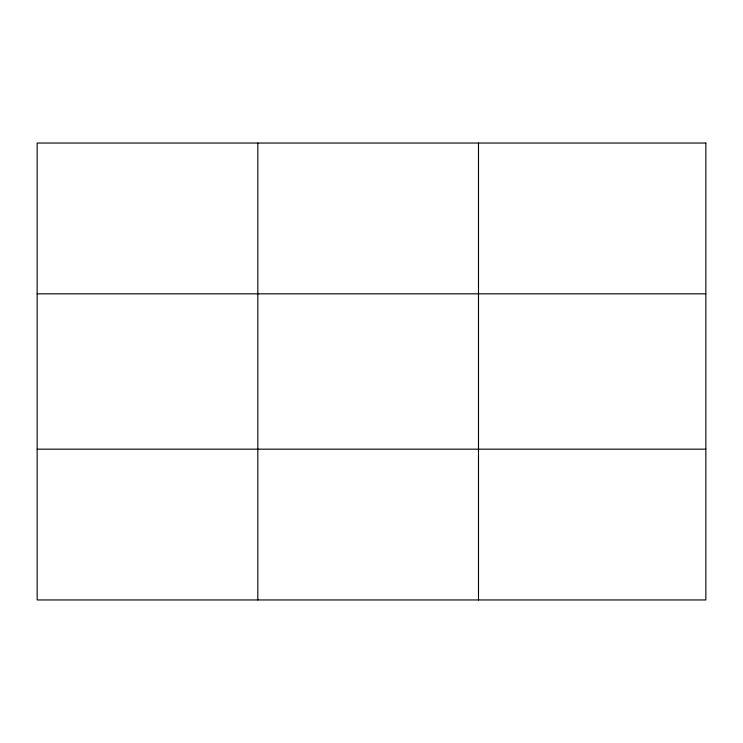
<?xml version="1.0" encoding="UTF-8"?>
<svg xmlns="http://www.w3.org/2000/svg" width="743" height="743" viewBox="0 0 743 743"><rect width="100%" height="100%" fill="white"/><g stroke="black" fill="none" stroke-linecap="round" stroke-linejoin="round"><path stroke-width="1.11" d="M257.821 599.954L257.821 143.046M478.492 599.954L478.492 143.046M37.15 293.829L705.85 293.829M37.15 449.171L705.85 449.171M705.85 143.046L705.85 599.954L37.15 599.954L37.15 143.046L705.85 143.046"/></g></svg>
